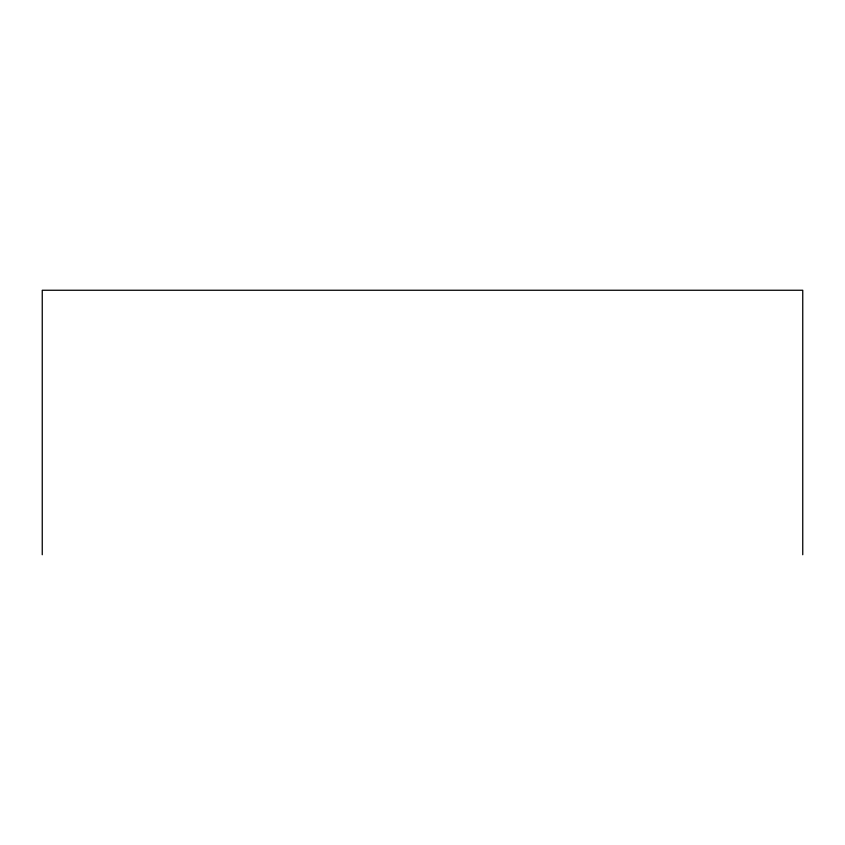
<?xml version="1.0" encoding="UTF-8"?>
<svg xmlns="http://www.w3.org/2000/svg" width="845" height="845" viewBox="0 0 845 845"><rect width="100%" height="100%" fill="white"/><g stroke="black" fill="none" stroke-linecap="round" stroke-linejoin="round"><path stroke-width="1.27" d="M802.75 554.742L802.75 290.257L42.25 290.257L42.25 554.742"/></g></svg>
